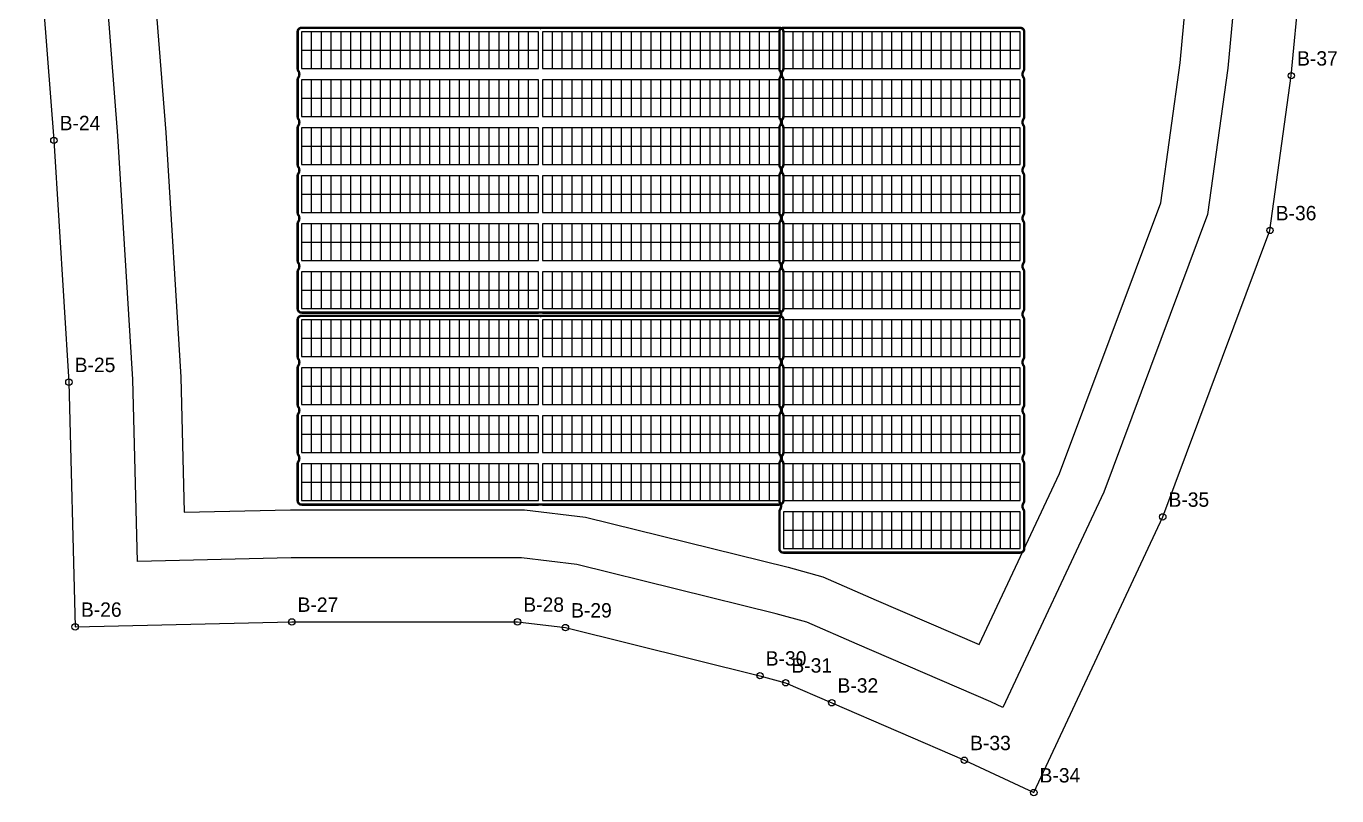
# Model space of a CAD drawing. Header units: metres. Extents: x 534950 to 535747, y 2266404 to 2267123.
# Drawn here: x 535023.5 to 535187.3, y 2266512.7 to 2266608.9 of the extents above; entities that cross this region are included whole.
import ezdxf
from ezdxf.enums import TextEntityAlignment as Align

# ---------------------------------------------------------------- set-up
doc = ezdxf.new("R2010")
doc.units = ezdxf.units.M
for name, color, linetype in [('BOUNDARY', 7, 'Continuous'), ('BOUNDARY_POINTS', 7, 'Continuous'), ('GROUP_BOUNDARY', 1, 'Continuous'), ('MODULES', 5, 'Continuous'), ('PV_TABLES', 3, 'Continuous'), ('SERVICE_ROAD', 1, 'Continuous')]:
    doc.layers.add(name, color=color, linetype=linetype)

# ---------------------------------------------------------------- blocks, each defined once
blk = doc.blocks.new('PV_TABLE_2x24')
at = {"layer": 'MODULES'}
for p, q in [((1.23333, 0), (1.23333, 4.6)), ((2.46666, 0), (2.46666, 4.6)), ((3.69999, 0), (3.69999, 4.6)), ((4.93332, 0), (4.93332, 4.6)), ((6.16665, 0), (6.16665, 4.6)), ((7.39998, 0), (7.39998, 4.6)), ((8.63331, 0), (8.63331, 4.6)), ((9.86664, 0), (9.86664, 4.6)), ((11.09997, 0), (11.09997, 4.6)), ((12.3333, 0), (12.3333, 4.6)), ((13.56663, 0), (13.56663, 4.6)), ((14.79996, 0), (14.79996, 4.6)), ((16.03329, 0), (16.03329, 4.6)), ((17.26662, 0), (17.26662, 4.6)), ((18.49995, 0), (18.49995, 4.6)), ((19.73328, 0), (19.73328, 4.6)), ((20.96661, 0), (20.96661, 4.6)), ((22.19994, 0), (22.19994, 4.6)), ((23.43327, 0), (23.43327, 4.6)), ((24.6666, 0), (24.6666, 4.6)), ((25.89993, 0), (25.89993, 4.6)), ((27.13326, 0), (27.13326, 4.6)), ((28.36659, 0), (28.36659, 4.6)), ((0, 2.3), (29.59992, 2.3))]:
    blk.add_line(p, q, dxfattribs=at)
blk.add_lwpolyline([(0, 0), (29.59992, 0), (29.59992, 4.6), (0, 4.6)], close=True, dxfattribs=at)

msp = doc.modelspace()

# ---------------------------------------------------------------- linework, layer by layer
at = {"layer": 'BOUNDARY'}
msp.add_lwpolyline([(535028.55, 2266722.68), (535023.63, 2266702.99), (535023.68, 2266678.84), (535023.52, 2266648.41), (535025.27, 2266616.77), (535026.98, 2266594.66), (535028.86, 2266564.43), (535029.64, 2266533.84), (535056.71, 2266534.46), (535084.92, 2266534.47), (535090.9, 2266533.75), (535115.21, 2266527.74), (535118.42, 2266526.86), (535124.18, 2266524.36), (535140.75, 2266517.17), (535149.43, 2266513.13), (535165.54, 2266547.59), (535178.94, 2266583.4), (535181.61, 2266602.74), (535183.66, 2266624.59), (535184.9, 2266651.96), (535183.39, 2266674.29), (535183.21, 2266681.49), (535181.63, 2266728.1)], dxfattribs=at)
at = {"layer": 'BOUNDARY_POINTS'}
for centre in [(535181.61, 2266602.74), (535026.98, 2266594.66), (535178.94, 2266583.4), (535028.86, 2266564.43), (535165.54, 2266547.59), (535029.64, 2266533.84), (535056.71, 2266534.46), (535084.92, 2266534.47), (535090.9, 2266533.75), (535115.21, 2266527.74), (535118.42, 2266526.86), (535124.18, 2266524.36), (535140.75, 2266517.17), (535149.43, 2266513.13)]:
    msp.add_circle(centre, 0.4, dxfattribs=at)
at = {"layer": 'GROUP_BOUNDARY', "color": 1, "lineweight": 211, "true_color": 0xdc143c, "const_width": 0.3}
for points in [[(535057.54, 2266578.54), (535057.58, 2266578.6), (535057.61, 2266578.67), (535057.63, 2266578.74), (535057.64, 2266578.81), (535057.65, 2266578.89), (535057.65, 2266578.96), (535057.64, 2266579.03), (535057.63, 2266579.11), (535057.61, 2266579.18), (535057.58, 2266579.24), (535057.54, 2266579.31), (535057.54, 2266579.32), (535057.5, 2266579.39), (535057.47, 2266579.43), (535057.46, 2266579.48), (535057.45, 2266579.53), (535057.44, 2266579.57), (535057.44, 2266579.64), (535057.44, 2266584.2), (535057.44, 2266584.27), (535057.45, 2266584.32), (535057.46, 2266584.37), (535057.47, 2266584.41), (535057.5, 2266584.46), (535057.54, 2266584.53), (535057.54, 2266584.54), (535057.58, 2266584.6), (535057.61, 2266584.67), (535057.63, 2266584.74), (535057.64, 2266584.81), (535057.65, 2266584.89), (535057.65, 2266584.96), (535057.64, 2266585.04), (535057.63, 2266585.11), (535057.61, 2266585.18), (535057.58, 2266585.25), (535057.54, 2266585.31), (535057.49, 2266585.39), (535057.47, 2266585.43), (535057.46, 2266585.48), (535057.45, 2266585.53), (535057.44, 2266585.57), (535057.44, 2266585.64), (535057.44, 2266590.2), (535057.44, 2266590.27), (535057.45, 2266590.32), (535057.46, 2266590.37), (535057.47, 2266590.41), (535057.5, 2266590.46), (535057.54, 2266590.53), (535057.54, 2266590.54), (535057.58, 2266590.6), (535057.61, 2266590.67), (535057.63, 2266590.74), (535057.64, 2266590.81), (535057.65, 2266590.89), (535057.65, 2266590.96), (535057.64, 2266591.04), (535057.63, 2266591.11), (535057.61, 2266591.18), (535057.58, 2266591.25), (535057.54, 2266591.31), (535057.49, 2266591.39), (535057.47, 2266591.43), (535057.46, 2266591.48), (535057.45, 2266591.53), (535057.44, 2266591.57), (535057.44, 2266591.64), (535057.44, 2266596.2), (535057.44, 2266596.27), (535057.45, 2266596.32), (535057.46, 2266596.37), (535057.47, 2266596.41), (535057.5, 2266596.46), (535057.54, 2266596.53), (535057.54, 2266596.54), (535057.58, 2266596.6), (535057.61, 2266596.67), (535057.63, 2266596.74), (535057.64, 2266596.81), (535057.65, 2266596.89), (535057.65, 2266596.96), (535057.64, 2266597.04), (535057.63, 2266597.11), (535057.61, 2266597.18), (535057.58, 2266597.25), (535057.54, 2266597.31), (535057.49, 2266597.39), (535057.47, 2266597.43), (535057.46, 2266597.48), (535057.45, 2266597.53), (535057.44, 2266597.57), (535057.44, 2266597.64), (535057.44, 2266602.2), (535057.44, 2266602.27), (535057.45, 2266602.32), (535057.46, 2266602.37), (535057.47, 2266602.41), (535057.5, 2266602.46), (535057.54, 2266602.53), (535057.54, 2266602.54), (535057.58, 2266602.6), (535057.61, 2266602.67), (535057.63, 2266602.74), (535057.64, 2266602.81), (535057.65, 2266602.89), (535057.65, 2266602.96), (535057.64, 2266603.04), (535057.63, 2266603.11), (535057.61, 2266603.18), (535057.58, 2266603.25), (535057.54, 2266603.31), (535057.49, 2266603.39), (535057.47, 2266603.43), (535057.46, 2266603.48), (535057.45, 2266603.53), (535057.44, 2266603.57), (535057.44, 2266603.64), (535057.44, 2266608.2), (535057.44, 2266608.27), (535057.45, 2266608.32), (535057.46, 2266608.37), (535057.47, 2266608.41), (535057.5, 2266608.46), (535057.52, 2266608.5), (535057.55, 2266608.54), (535057.58, 2266608.58), (535057.62, 2266608.61), (535057.66, 2266608.64), (535057.7, 2266608.66), (535057.74, 2266608.68), (535057.79, 2266608.7), (535057.84, 2266608.71), (535057.89, 2266608.72), (535057.95, 2266608.72), (535087.52, 2266608.72), (535087.58, 2266608.72), (535087.66, 2266608.71), (535087.68, 2266608.71), (535087.75, 2266608.7), (535087.83, 2266608.7), (535087.9, 2266608.71), (535087.99, 2266608.72), (535088.05, 2266608.72), (535117.62, 2266608.72), (535117.68, 2266608.72), (535117.73, 2266608.71), (535117.78, 2266608.7), (535117.83, 2266608.68), (535117.87, 2266608.66), (535117.91, 2266608.64), (535117.95, 2266608.61), (535117.99, 2266608.58), (535118.02, 2266608.54), (535118.05, 2266608.5), (535118.08, 2266608.46), (535118.1, 2266608.41), (535118.11, 2266608.37), (535118.13, 2266608.32), (535118.13, 2266608.27), (535118.14, 2266608.2), (535118.14, 2266603.64), (535118.13, 2266603.57), (535118.13, 2266603.53), (535118.11, 2266603.48), (535118.1, 2266603.43), (535118.08, 2266603.39), (535118.04, 2266603.32), (535118.03, 2266603.31), (535117.99, 2266603.24), (535117.96, 2266603.17), (535117.94, 2266603.1), (535117.93, 2266603.03), (535117.92, 2266602.96), (535117.92, 2266602.88), (535117.93, 2266602.81), (535117.94, 2266602.74), (535117.97, 2266602.67), (535117.99, 2266602.6), (535118.03, 2266602.53), (535118.08, 2266602.46), (535118.1, 2266602.41), (535118.11, 2266602.37), (535118.13, 2266602.32), (535118.13, 2266602.27), (535118.14, 2266602.2), (535118.14, 2266597.64), (535118.13, 2266597.57), (535118.13, 2266597.53), (535118.11, 2266597.48), (535118.1, 2266597.43), (535118.08, 2266597.39), (535118.04, 2266597.32), (535118.03, 2266597.31), (535117.99, 2266597.24), (535117.96, 2266597.17), (535117.94, 2266597.1), (535117.93, 2266597.03), (535117.92, 2266596.96), (535117.92, 2266596.88), (535117.93, 2266596.81), (535117.94, 2266596.74), (535117.97, 2266596.67), (535117.99, 2266596.6), (535118.03, 2266596.53), (535118.08, 2266596.46), (535118.1, 2266596.41), (535118.11, 2266596.37), (535118.13, 2266596.32), (535118.13, 2266596.27), (535118.14, 2266596.2), (535118.14, 2266591.64), (535118.13, 2266591.57), (535118.13, 2266591.53), (535118.11, 2266591.48), (535118.1, 2266591.43), (535118.08, 2266591.39), (535118.04, 2266591.32), (535118.03, 2266591.31), (535117.99, 2266591.24), (535117.96, 2266591.17), (535117.94, 2266591.1), (535117.93, 2266591.03), (535117.92, 2266590.96), (535117.92, 2266590.88), (535117.93, 2266590.81), (535117.94, 2266590.74), (535117.97, 2266590.67), (535117.99, 2266590.6), (535118.03, 2266590.53), (535118.08, 2266590.46), (535118.1, 2266590.41), (535118.11, 2266590.37), (535118.13, 2266590.32), (535118.13, 2266590.27), (535118.14, 2266590.2), (535118.14, 2266585.64), (535118.13, 2266585.57), (535118.13, 2266585.53), (535118.11, 2266585.48), (535118.1, 2266585.43), (535118.08, 2266585.39), (535118.04, 2266585.32), (535118.03, 2266585.31), (535117.99, 2266585.24), (535117.96, 2266585.17), (535117.94, 2266585.1), (535117.93, 2266585.03), (535117.92, 2266584.96), (535117.92, 2266584.88), (535117.93, 2266584.81), (535117.94, 2266584.74), (535117.97, 2266584.67), (535117.99, 2266584.6), (535118.03, 2266584.53), (535118.08, 2266584.46), (535118.1, 2266584.41), (535118.11, 2266584.37), (535118.13, 2266584.32), (535118.13, 2266584.27), (535118.14, 2266584.2), (535118.14, 2266579.64), (535118.13, 2266579.57), (535118.13, 2266579.53), (535118.11, 2266579.48), (535118.1, 2266579.43), (535118.08, 2266579.39), (535118.04, 2266579.32), (535118.03, 2266579.31), (535117.99, 2266579.24), (535117.96, 2266579.17), (535117.94, 2266579.1), (535117.93, 2266579.03), (535117.92, 2266578.96), (535117.92, 2266578.88), (535117.93, 2266578.81), (535117.94, 2266578.74), (535117.97, 2266578.67), (535117.99, 2266578.6), (535118.03, 2266578.53), (535118.08, 2266578.46), (535118.1, 2266578.41), (535118.11, 2266578.37), (535118.13, 2266578.32), (535118.13, 2266578.27), (535118.14, 2266578.2), (535118.14, 2266573.64), (535118.13, 2266573.57), (535118.13, 2266573.53), (535118.11, 2266573.48), (535118.1, 2266573.43), (535118.08, 2266573.39), (535118.05, 2266573.35), (535118.02, 2266573.31), (535117.99, 2266573.27), (535117.95, 2266573.24), (535117.91, 2266573.21), (535117.87, 2266573.18), (535117.83, 2266573.16), (535117.78, 2266573.15), (535117.73, 2266573.13), (535117.68, 2266573.13), (535117.62, 2266573.12), (535088.05, 2266573.12), (535087.99, 2266573.13), (535087.91, 2266573.14), (535087.89, 2266573.14), (535087.82, 2266573.15), (535087.75, 2266573.15), (535087.67, 2266573.14), (535087.58, 2266573.13), (535087.52, 2266573.12), (535057.95, 2266573.12), (535057.89, 2266573.13), (535057.84, 2266573.13), (535057.79, 2266573.15), (535057.74, 2266573.16), (535057.7, 2266573.18), (535057.66, 2266573.21), (535057.62, 2266573.24), (535057.58, 2266573.27), (535057.55, 2266573.31), (535057.52, 2266573.35), (535057.5, 2266573.39), (535057.47, 2266573.43), (535057.46, 2266573.48), (535057.45, 2266573.53), (535057.44, 2266573.57), (535057.44, 2266573.64), (535057.44, 2266578.2), (535057.44, 2266578.27), (535057.45, 2266578.32), (535057.46, 2266578.37), (535057.47, 2266578.41), (535057.5, 2266578.46), (535057.54, 2266578.53), (535057.54, 2266578.54)], [(535057.54, 2266554.54), (535057.58, 2266554.6), (535057.61, 2266554.67), (535057.63, 2266554.74), (535057.64, 2266554.81), (535057.65, 2266554.89), (535057.65, 2266554.96), (535057.64, 2266555.03), (535057.63, 2266555.11), (535057.61, 2266555.18), (535057.58, 2266555.24), (535057.54, 2266555.31), (535057.54, 2266555.32), (535057.5, 2266555.39), (535057.47, 2266555.43), (535057.46, 2266555.48), (535057.45, 2266555.53), (535057.44, 2266555.57), (535057.44, 2266555.64), (535057.44, 2266560.2), (535057.44, 2266560.27), (535057.45, 2266560.32), (535057.46, 2266560.37), (535057.47, 2266560.41), (535057.5, 2266560.46), (535057.54, 2266560.53), (535057.54, 2266560.54), (535057.58, 2266560.6), (535057.61, 2266560.67), (535057.63, 2266560.74), (535057.64, 2266560.81), (535057.65, 2266560.89), (535057.65, 2266560.96), (535057.64, 2266561.04), (535057.63, 2266561.11), (535057.61, 2266561.18), (535057.58, 2266561.25), (535057.54, 2266561.31), (535057.49, 2266561.39), (535057.47, 2266561.43), (535057.46, 2266561.48), (535057.45, 2266561.53), (535057.44, 2266561.57), (535057.44, 2266561.64), (535057.44, 2266566.2), (535057.44, 2266566.27), (535057.45, 2266566.32), (535057.46, 2266566.37), (535057.47, 2266566.41), (535057.5, 2266566.46), (535057.54, 2266566.53), (535057.54, 2266566.54), (535057.58, 2266566.6), (535057.61, 2266566.67), (535057.63, 2266566.74), (535057.64, 2266566.81), (535057.65, 2266566.89), (535057.65, 2266566.96), (535057.64, 2266567.04), (535057.63, 2266567.11), (535057.61, 2266567.18), (535057.58, 2266567.25), (535057.54, 2266567.31), (535057.49, 2266567.39), (535057.47, 2266567.43), (535057.46, 2266567.48), (535057.45, 2266567.53), (535057.44, 2266567.57), (535057.44, 2266567.64), (535057.44, 2266572.2), (535057.44, 2266572.27), (535057.45, 2266572.32), (535057.46, 2266572.37), (535057.47, 2266572.41), (535057.5, 2266572.46), (535057.52, 2266572.5), (535057.55, 2266572.54), (535057.58, 2266572.58), (535057.62, 2266572.61), (535057.66, 2266572.64), (535057.7, 2266572.66), (535057.74, 2266572.68), (535057.79, 2266572.7), (535057.84, 2266572.71), (535057.89, 2266572.72), (535057.95, 2266572.72), (535087.52, 2266572.72), (535087.58, 2266572.72), (535087.66, 2266572.71), (535087.68, 2266572.71), (535087.75, 2266572.7), (535087.83, 2266572.7), (535087.9, 2266572.71), (535087.99, 2266572.72), (535088.05, 2266572.72), (535117.62, 2266572.72), (535117.68, 2266572.72), (535117.73, 2266572.71), (535117.78, 2266572.7), (535117.83, 2266572.68), (535117.87, 2266572.66), (535117.91, 2266572.64), (535117.95, 2266572.61), (535117.99, 2266572.58), (535118.02, 2266572.54), (535118.05, 2266572.5), (535118.08, 2266572.46), (535118.1, 2266572.41), (535118.11, 2266572.37), (535118.13, 2266572.32), (535118.13, 2266572.27), (535118.14, 2266572.2), (535118.14, 2266567.64), (535118.13, 2266567.57), (535118.13, 2266567.53), (535118.11, 2266567.48), (535118.1, 2266567.43), (535118.08, 2266567.39), (535118.04, 2266567.32), (535118.03, 2266567.31), (535117.99, 2266567.24), (535117.96, 2266567.17), (535117.94, 2266567.1), (535117.93, 2266567.03), (535117.92, 2266566.96), (535117.92, 2266566.88), (535117.93, 2266566.81), (535117.94, 2266566.74), (535117.97, 2266566.67), (535117.99, 2266566.6), (535118.03, 2266566.53), (535118.08, 2266566.46), (535118.1, 2266566.41), (535118.11, 2266566.37), (535118.13, 2266566.32), (535118.13, 2266566.27), (535118.14, 2266566.2), (535118.14, 2266561.64), (535118.13, 2266561.57), (535118.13, 2266561.53), (535118.11, 2266561.48), (535118.1, 2266561.43), (535118.08, 2266561.39), (535118.04, 2266561.32), (535118.03, 2266561.31), (535117.99, 2266561.24), (535117.96, 2266561.17), (535117.94, 2266561.1), (535117.93, 2266561.03), (535117.92, 2266560.96), (535117.92, 2266560.88), (535117.93, 2266560.81), (535117.94, 2266560.74), (535117.97, 2266560.67), (535117.99, 2266560.6), (535118.03, 2266560.53), (535118.08, 2266560.46), (535118.1, 2266560.41), (535118.11, 2266560.37), (535118.13, 2266560.32), (535118.13, 2266560.27), (535118.14, 2266560.2), (535118.14, 2266555.64), (535118.13, 2266555.57), (535118.13, 2266555.53), (535118.11, 2266555.48), (535118.1, 2266555.43), (535118.08, 2266555.39), (535118.04, 2266555.32), (535118.03, 2266555.31), (535117.99, 2266555.24), (535117.96, 2266555.17), (535117.94, 2266555.1), (535117.93, 2266555.03), (535117.92, 2266554.96), (535117.92, 2266554.88), (535117.93, 2266554.81), (535117.94, 2266554.74), (535117.97, 2266554.67), (535117.99, 2266554.6), (535118.03, 2266554.53), (535118.08, 2266554.46), (535118.1, 2266554.41), (535118.11, 2266554.37), (535118.13, 2266554.32), (535118.13, 2266554.27), (535118.14, 2266554.2), (535118.14, 2266549.64), (535118.13, 2266549.57), (535118.13, 2266549.53), (535118.11, 2266549.48), (535118.1, 2266549.43), (535118.08, 2266549.39), (535118.05, 2266549.35), (535118.02, 2266549.31), (535117.99, 2266549.27), (535117.95, 2266549.24), (535117.91, 2266549.21), (535117.87, 2266549.18), (535117.83, 2266549.16), (535117.78, 2266549.15), (535117.73, 2266549.13), (535117.68, 2266549.13), (535117.62, 2266549.12), (535088.05, 2266549.12), (535087.99, 2266549.13), (535087.91, 2266549.14), (535087.89, 2266549.14), (535087.82, 2266549.15), (535087.75, 2266549.15), (535087.67, 2266549.14), (535087.58, 2266549.13), (535087.52, 2266549.12), (535057.95, 2266549.12), (535057.89, 2266549.13), (535057.84, 2266549.13), (535057.79, 2266549.15), (535057.74, 2266549.16), (535057.7, 2266549.18), (535057.66, 2266549.21), (535057.62, 2266549.24), (535057.58, 2266549.27), (535057.55, 2266549.31), (535057.52, 2266549.35), (535057.5, 2266549.39), (535057.47, 2266549.43), (535057.46, 2266549.48), (535057.45, 2266549.53), (535057.44, 2266549.57), (535057.44, 2266549.64), (535057.44, 2266554.2), (535057.44, 2266554.27), (535057.45, 2266554.32), (535057.46, 2266554.37), (535057.47, 2266554.41), (535057.5, 2266554.46), (535057.54, 2266554.53), (535057.54, 2266554.54)]]:
    msp.add_lwpolyline(points, close=True, dxfattribs=at)
at = {"layer": 'GROUP_BOUNDARY', "color": 5, "lineweight": 211, "true_color": 0x006ef0, "const_width": 0.3}
msp.add_lwpolyline([(535117.74, 2266548.54), (535117.78, 2266548.6), (535117.81, 2266548.67), (535117.83, 2266548.74), (535117.84, 2266548.81), (535117.85, 2266548.89), (535117.85, 2266548.96), (535117.84, 2266549.03), (535117.83, 2266549.11), (535117.81, 2266549.18), (535117.78, 2266549.24), (535117.74, 2266549.31), (535117.74, 2266549.32), (535117.7, 2266549.39), (535117.67, 2266549.43), (535117.66, 2266549.48), (535117.65, 2266549.53), (535117.64, 2266549.57), (535117.64, 2266549.64), (535117.64, 2266554.2), (535117.64, 2266554.27), (535117.65, 2266554.32), (535117.66, 2266554.37), (535117.67, 2266554.41), (535117.7, 2266554.46), (535117.74, 2266554.53), (535117.74, 2266554.54), (535117.78, 2266554.6), (535117.81, 2266554.67), (535117.83, 2266554.74), (535117.84, 2266554.81), (535117.85, 2266554.89), (535117.85, 2266554.96), (535117.84, 2266555.04), (535117.83, 2266555.11), (535117.81, 2266555.18), (535117.78, 2266555.25), (535117.74, 2266555.31), (535117.69, 2266555.39), (535117.67, 2266555.43), (535117.66, 2266555.48), (535117.65, 2266555.53), (535117.64, 2266555.57), (535117.64, 2266555.64), (535117.64, 2266560.2), (535117.64, 2266560.27), (535117.65, 2266560.32), (535117.66, 2266560.37), (535117.67, 2266560.41), (535117.7, 2266560.46), (535117.74, 2266560.53), (535117.74, 2266560.54), (535117.78, 2266560.6), (535117.81, 2266560.67), (535117.83, 2266560.74), (535117.84, 2266560.81), (535117.85, 2266560.89), (535117.85, 2266560.96), (535117.84, 2266561.04), (535117.83, 2266561.11), (535117.81, 2266561.18), (535117.78, 2266561.25), (535117.74, 2266561.31), (535117.69, 2266561.39), (535117.67, 2266561.43), (535117.66, 2266561.48), (535117.65, 2266561.53), (535117.64, 2266561.57), (535117.64, 2266561.64), (535117.64, 2266566.2), (535117.64, 2266566.27), (535117.65, 2266566.32), (535117.66, 2266566.37), (535117.67, 2266566.41), (535117.7, 2266566.46), (535117.74, 2266566.53), (535117.74, 2266566.54), (535117.78, 2266566.6), (535117.81, 2266566.67), (535117.83, 2266566.74), (535117.84, 2266566.81), (535117.85, 2266566.89), (535117.85, 2266566.96), (535117.84, 2266567.04), (535117.83, 2266567.11), (535117.81, 2266567.18), (535117.78, 2266567.25), (535117.74, 2266567.31), (535117.69, 2266567.39), (535117.67, 2266567.43), (535117.66, 2266567.48), (535117.65, 2266567.53), (535117.64, 2266567.57), (535117.64, 2266567.64), (535117.64, 2266572.2), (535117.64, 2266572.27), (535117.65, 2266572.32), (535117.66, 2266572.37), (535117.67, 2266572.41), (535117.7, 2266572.46), (535117.74, 2266572.53), (535117.74, 2266572.54), (535117.78, 2266572.6), (535117.81, 2266572.67), (535117.83, 2266572.74), (535117.84, 2266572.81), (535117.85, 2266572.89), (535117.85, 2266572.96), (535117.84, 2266573.04), (535117.83, 2266573.11), (535117.81, 2266573.18), (535117.78, 2266573.25), (535117.74, 2266573.31), (535117.69, 2266573.39), (535117.67, 2266573.43), (535117.66, 2266573.48), (535117.65, 2266573.53), (535117.64, 2266573.57), (535117.64, 2266573.64), (535117.64, 2266578.2), (535117.64, 2266578.27), (535117.65, 2266578.32), (535117.66, 2266578.37), (535117.67, 2266578.41), (535117.7, 2266578.46), (535117.74, 2266578.53), (535117.74, 2266578.54), (535117.78, 2266578.6), (535117.81, 2266578.67), (535117.83, 2266578.74), (535117.84, 2266578.81), (535117.85, 2266578.89), (535117.85, 2266578.96), (535117.84, 2266579.04), (535117.83, 2266579.11), (535117.81, 2266579.18), (535117.78, 2266579.25), (535117.74, 2266579.31), (535117.69, 2266579.39), (535117.67, 2266579.43), (535117.66, 2266579.48), (535117.65, 2266579.53), (535117.64, 2266579.57), (535117.64, 2266579.64), (535117.64, 2266584.2), (535117.64, 2266584.27), (535117.65, 2266584.32), (535117.66, 2266584.37), (535117.67, 2266584.41), (535117.7, 2266584.46), (535117.74, 2266584.53), (535117.74, 2266584.54), (535117.78, 2266584.6), (535117.81, 2266584.67), (535117.83, 2266584.74), (535117.84, 2266584.81), (535117.85, 2266584.89), (535117.85, 2266584.96), (535117.84, 2266585.04), (535117.83, 2266585.11), (535117.81, 2266585.18), (535117.78, 2266585.25), (535117.74, 2266585.31), (535117.69, 2266585.39), (535117.67, 2266585.43), (535117.66, 2266585.48), (535117.65, 2266585.53), (535117.64, 2266585.57), (535117.64, 2266585.64), (535117.64, 2266590.2), (535117.64, 2266590.27), (535117.65, 2266590.32), (535117.66, 2266590.37), (535117.67, 2266590.41), (535117.7, 2266590.46), (535117.74, 2266590.53), (535117.74, 2266590.54), (535117.78, 2266590.6), (535117.81, 2266590.67), (535117.83, 2266590.74), (535117.84, 2266590.81), (535117.85, 2266590.89), (535117.85, 2266590.96), (535117.84, 2266591.04), (535117.83, 2266591.11), (535117.81, 2266591.18), (535117.78, 2266591.25), (535117.74, 2266591.31), (535117.69, 2266591.39), (535117.67, 2266591.43), (535117.66, 2266591.48), (535117.65, 2266591.53), (535117.64, 2266591.57), (535117.64, 2266591.64), (535117.64, 2266596.2), (535117.64, 2266596.27), (535117.65, 2266596.32), (535117.66, 2266596.37), (535117.67, 2266596.41), (535117.7, 2266596.46), (535117.74, 2266596.53), (535117.74, 2266596.54), (535117.78, 2266596.6), (535117.81, 2266596.67), (535117.83, 2266596.74), (535117.84, 2266596.81), (535117.85, 2266596.89), (535117.85, 2266596.96), (535117.84, 2266597.04), (535117.83, 2266597.11), (535117.81, 2266597.18), (535117.78, 2266597.25), (535117.74, 2266597.31), (535117.69, 2266597.39), (535117.67, 2266597.43), (535117.66, 2266597.48), (535117.65, 2266597.53), (535117.64, 2266597.57), (535117.64, 2266597.64), (535117.64, 2266602.2), (535117.64, 2266602.27), (535117.65, 2266602.32), (535117.66, 2266602.37), (535117.67, 2266602.41), (535117.7, 2266602.46), (535117.74, 2266602.53), (535117.74, 2266602.54), (535117.78, 2266602.6), (535117.81, 2266602.67), (535117.83, 2266602.74), (535117.84, 2266602.81), (535117.85, 2266602.89), (535117.85, 2266602.96), (535117.84, 2266603.04), (535117.83, 2266603.11), (535117.81, 2266603.18), (535117.78, 2266603.25), (535117.74, 2266603.31), (535117.69, 2266603.39), (535117.67, 2266603.43), (535117.66, 2266603.48), (535117.65, 2266603.53), (535117.64, 2266603.57), (535117.64, 2266603.64), (535117.64, 2266608.2), (535117.64, 2266608.27), (535117.65, 2266608.32), (535117.66, 2266608.37), (535117.67, 2266608.41), (535117.7, 2266608.46), (535117.72, 2266608.5), (535117.75, 2266608.54), (535117.78, 2266608.58), (535117.82, 2266608.61), (535117.86, 2266608.64), (535117.9, 2266608.66), (535117.94, 2266608.68), (535117.99, 2266608.7), (535118.04, 2266608.71), (535118.09, 2266608.72), (535118.15, 2266608.72), (535147.72, 2266608.72), (535147.78, 2266608.72), (535147.83, 2266608.71), (535147.88, 2266608.7), (535147.93, 2266608.68), (535147.97, 2266608.66), (535148.01, 2266608.64), (535148.05, 2266608.61), (535148.09, 2266608.58), (535148.12, 2266608.54), (535148.15, 2266608.5), (535148.18, 2266608.46), (535148.2, 2266608.41), (535148.21, 2266608.37), (535148.23, 2266608.32), (535148.23, 2266608.27), (535148.24, 2266608.2), (535148.24, 2266603.64), (535148.23, 2266603.57), (535148.23, 2266603.53), (535148.21, 2266603.48), (535148.2, 2266603.43), (535148.18, 2266603.39), (535148.14, 2266603.32), (535148.13, 2266603.31), (535148.09, 2266603.24), (535148.06, 2266603.17), (535148.04, 2266603.1), (535148.03, 2266603.03), (535148.02, 2266602.96), (535148.02, 2266602.88), (535148.03, 2266602.81), (535148.04, 2266602.74), (535148.07, 2266602.67), (535148.09, 2266602.6), (535148.13, 2266602.53), (535148.18, 2266602.46), (535148.2, 2266602.41), (535148.21, 2266602.37), (535148.23, 2266602.32), (535148.23, 2266602.27), (535148.24, 2266602.2), (535148.24, 2266597.64), (535148.23, 2266597.57), (535148.23, 2266597.53), (535148.21, 2266597.48), (535148.2, 2266597.43), (535148.18, 2266597.39), (535148.14, 2266597.32), (535148.13, 2266597.31), (535148.09, 2266597.24), (535148.06, 2266597.17), (535148.04, 2266597.1), (535148.03, 2266597.03), (535148.02, 2266596.96), (535148.02, 2266596.88), (535148.03, 2266596.81), (535148.04, 2266596.74), (535148.07, 2266596.67), (535148.09, 2266596.6), (535148.13, 2266596.53), (535148.18, 2266596.46), (535148.2, 2266596.41), (535148.21, 2266596.37), (535148.23, 2266596.32), (535148.23, 2266596.27), (535148.24, 2266596.2), (535148.24, 2266591.64), (535148.23, 2266591.57), (535148.23, 2266591.53), (535148.21, 2266591.48), (535148.2, 2266591.43), (535148.18, 2266591.39), (535148.14, 2266591.32), (535148.13, 2266591.31), (535148.09, 2266591.24), (535148.06, 2266591.17), (535148.04, 2266591.1), (535148.03, 2266591.03), (535148.02, 2266590.96), (535148.02, 2266590.88), (535148.03, 2266590.81), (535148.04, 2266590.74), (535148.07, 2266590.67), (535148.09, 2266590.6), (535148.13, 2266590.53), (535148.18, 2266590.46), (535148.2, 2266590.41), (535148.21, 2266590.37), (535148.23, 2266590.32), (535148.23, 2266590.27), (535148.24, 2266590.2), (535148.24, 2266585.64), (535148.23, 2266585.57), (535148.23, 2266585.53), (535148.21, 2266585.48), (535148.2, 2266585.43), (535148.18, 2266585.39), (535148.14, 2266585.32), (535148.13, 2266585.31), (535148.09, 2266585.24), (535148.06, 2266585.17), (535148.04, 2266585.1), (535148.03, 2266585.03), (535148.02, 2266584.96), (535148.02, 2266584.88), (535148.03, 2266584.81), (535148.04, 2266584.74), (535148.07, 2266584.67), (535148.09, 2266584.6), (535148.13, 2266584.53), (535148.18, 2266584.46), (535148.2, 2266584.41), (535148.21, 2266584.37), (535148.23, 2266584.32), (535148.23, 2266584.27), (535148.24, 2266584.2), (535148.24, 2266579.64), (535148.23, 2266579.57), (535148.23, 2266579.53), (535148.21, 2266579.48), (535148.2, 2266579.43), (535148.18, 2266579.39), (535148.14, 2266579.32), (535148.13, 2266579.31), (535148.09, 2266579.24), (535148.06, 2266579.17), (535148.04, 2266579.1), (535148.03, 2266579.03), (535148.02, 2266578.96), (535148.02, 2266578.88), (535148.03, 2266578.81), (535148.04, 2266578.74), (535148.07, 2266578.67), (535148.09, 2266578.6), (535148.13, 2266578.53), (535148.18, 2266578.46), (535148.2, 2266578.41), (535148.21, 2266578.37), (535148.23, 2266578.32), (535148.23, 2266578.27), (535148.24, 2266578.2), (535148.24, 2266573.64), (535148.23, 2266573.57), (535148.23, 2266573.53), (535148.21, 2266573.48), (535148.2, 2266573.43), (535148.18, 2266573.39), (535148.14, 2266573.32), (535148.13, 2266573.31), (535148.09, 2266573.24), (535148.06, 2266573.17), (535148.04, 2266573.1), (535148.03, 2266573.03), (535148.02, 2266572.96), (535148.02, 2266572.88), (535148.03, 2266572.81), (535148.04, 2266572.74), (535148.07, 2266572.67), (535148.09, 2266572.6), (535148.13, 2266572.53), (535148.18, 2266572.46), (535148.2, 2266572.41), (535148.21, 2266572.37), (535148.23, 2266572.32), (535148.23, 2266572.27), (535148.24, 2266572.2), (535148.24, 2266567.64), (535148.23, 2266567.57), (535148.23, 2266567.53), (535148.21, 2266567.48), (535148.2, 2266567.43), (535148.18, 2266567.39), (535148.14, 2266567.32), (535148.13, 2266567.31), (535148.09, 2266567.24), (535148.06, 2266567.17), (535148.04, 2266567.1), (535148.03, 2266567.03), (535148.02, 2266566.96), (535148.02, 2266566.88), (535148.03, 2266566.81), (535148.04, 2266566.74), (535148.07, 2266566.67), (535148.09, 2266566.6), (535148.13, 2266566.53), (535148.18, 2266566.46), (535148.2, 2266566.41), (535148.21, 2266566.37), (535148.23, 2266566.32), (535148.23, 2266566.27), (535148.24, 2266566.2), (535148.24, 2266561.64), (535148.23, 2266561.57), (535148.23, 2266561.53), (535148.21, 2266561.48), (535148.2, 2266561.43), (535148.18, 2266561.39), (535148.14, 2266561.32), (535148.13, 2266561.31), (535148.09, 2266561.24), (535148.06, 2266561.17), (535148.04, 2266561.1), (535148.03, 2266561.03), (535148.02, 2266560.96), (535148.02, 2266560.88), (535148.03, 2266560.81), (535148.04, 2266560.74), (535148.07, 2266560.67), (535148.09, 2266560.6), (535148.13, 2266560.53), (535148.18, 2266560.46), (535148.2, 2266560.41), (535148.21, 2266560.37), (535148.23, 2266560.32), (535148.23, 2266560.27), (535148.24, 2266560.2), (535148.24, 2266555.64), (535148.23, 2266555.57), (535148.23, 2266555.53), (535148.21, 2266555.48), (535148.2, 2266555.43), (535148.18, 2266555.39), (535148.14, 2266555.32), (535148.13, 2266555.31), (535148.09, 2266555.24), (535148.06, 2266555.17), (535148.04, 2266555.1), (535148.03, 2266555.03), (535148.02, 2266554.96), (535148.02, 2266554.88), (535148.03, 2266554.81), (535148.04, 2266554.74), (535148.07, 2266554.67), (535148.09, 2266554.6), (535148.13, 2266554.53), (535148.18, 2266554.46), (535148.2, 2266554.41), (535148.21, 2266554.37), (535148.23, 2266554.32), (535148.23, 2266554.27), (535148.24, 2266554.2), (535148.24, 2266549.64), (535148.23, 2266549.57), (535148.23, 2266549.53), (535148.21, 2266549.48), (535148.2, 2266549.43), (535148.18, 2266549.39), (535148.14, 2266549.32), (535148.13, 2266549.31), (535148.09, 2266549.24), (535148.06, 2266549.17), (535148.04, 2266549.1), (535148.03, 2266549.03), (535148.02, 2266548.96), (535148.02, 2266548.88), (535148.03, 2266548.81), (535148.04, 2266548.74), (535148.07, 2266548.67), (535148.09, 2266548.6), (535148.13, 2266548.53), (535148.18, 2266548.46), (535148.2, 2266548.41), (535148.21, 2266548.37), (535148.23, 2266548.32), (535148.23, 2266548.27), (535148.24, 2266548.2), (535148.24, 2266543.64), (535148.23, 2266543.57), (535148.23, 2266543.53), (535148.21, 2266543.48), (535148.2, 2266543.43), (535148.18, 2266543.39), (535148.15, 2266543.35), (535148.12, 2266543.31), (535148.09, 2266543.27), (535148.05, 2266543.24), (535148.01, 2266543.21), (535147.97, 2266543.18), (535147.93, 2266543.16), (535147.88, 2266543.15), (535147.83, 2266543.13), (535147.78, 2266543.13), (535147.72, 2266543.12), (535118.15, 2266543.12), (535118.09, 2266543.13), (535118.04, 2266543.13), (535117.99, 2266543.15), (535117.94, 2266543.16), (535117.9, 2266543.18), (535117.86, 2266543.21), (535117.82, 2266543.24), (535117.78, 2266543.27), (535117.75, 2266543.31), (535117.72, 2266543.35), (535117.7, 2266543.39), (535117.67, 2266543.43), (535117.66, 2266543.48), (535117.65, 2266543.53), (535117.64, 2266543.57), (535117.64, 2266543.64), (535117.64, 2266548.2), (535117.64, 2266548.27), (535117.65, 2266548.32), (535117.66, 2266548.37), (535117.67, 2266548.41), (535117.7, 2266548.46), (535117.74, 2266548.53), (535117.74, 2266548.54)], close=True, dxfattribs=at)
at = {"layer": 'SERVICE_ROAD'}
for points in [[(535173.64, 2266727.57), (535175.22, 2266681.26), (535175.39, 2266673.92), (535176.89, 2266651.87), (535175.67, 2266625.15), (535173.66, 2266603.66), (535171.14, 2266585.38), (535158.16, 2266550.69), (535145.57, 2266523.76), (535144.04, 2266524.47), (535127.37, 2266531.7), (535121.08, 2266534.43), (535117.23, 2266535.48), (535092.34, 2266541.63), (535085.4, 2266542.47), (535056.62, 2266542.46), (535037.43, 2266542.02), (535036.85, 2266564.78), (535034.96, 2266595.21), (535033.25, 2266617.3), (535031.52, 2266648.61), (535031.68, 2266678.83), (535031.63, 2266702.01), (535036.71, 2266722.36)], [(535042.84, 2266722.12), (535037.63, 2266701.28), (535037.68, 2266678.82), (535037.52, 2266648.76), (535039.24, 2266617.7), (535040.95, 2266595.63), (535042.84, 2266565.04), (535043.28, 2266548.16), (535056.55, 2266548.46), (535085.77, 2266548.47), (535093.42, 2266547.54), (535118.74, 2266541.29), (535123.08, 2266540.1), (535129.75, 2266537.2), (535142.62, 2266531.62), (535152.62, 2266553.02), (535152.62, 2266553.02), (535165.29, 2266586.86), (535167.7, 2266604.35), (535169.69, 2266625.56), (535170.88, 2266651.8), (535169.4, 2266673.65), (535169.22, 2266681.08), (535167.65, 2266727.17)]]:
    msp.add_lwpolyline(points, dxfattribs=at)

# ---------------------------------------------------------------- block references
at = {"layer": 'PV_TABLES'}
for p in [(535057.94, 2266603.62), (535088.04, 2266603.62), (535118.14, 2266603.62), (535057.94, 2266597.62), (535088.04, 2266597.62), (535118.14, 2266597.62), (535057.94, 2266591.62), (535088.04, 2266591.62), (535118.14, 2266591.62), (535057.94, 2266585.62), (535088.04, 2266585.62), (535118.14, 2266585.62), (535057.94, 2266579.62), (535088.04, 2266579.62), (535118.14, 2266579.62), (535057.94, 2266573.62), (535088.04, 2266573.62), (535118.14, 2266573.62), (535057.94, 2266567.62), (535088.04, 2266567.62), (535118.14, 2266567.62), (535057.94, 2266561.62), (535088.04, 2266561.62), (535118.14, 2266561.62), (535057.94, 2266555.62), (535088.04, 2266555.62), (535118.14, 2266555.62), (535057.94, 2266549.62), (535088.04, 2266549.62), (535118.14, 2266549.62), (535118.14, 2266543.62)]:
    msp.add_blockref('PV_TABLE_2x24', p, dxfattribs=at)

# ---------------------------------------------------------------- texts
at = {"layer": 'BOUNDARY_POINTS'}
for s, p in [('B-37', (535182.33, 2266603.46)), ('B-24', (535027.7, 2266595.38)), ('B-36', (535179.66, 2266584.12)), ('B-25', (535029.58, 2266565.15)), ('B-35', (535166.26, 2266548.31)), ('B-26', (535030.36, 2266534.56)), ('B-27', (535057.43, 2266535.18)), ('B-28', (535085.64, 2266535.19)), ('B-29', (535091.61, 2266534.47)), ('B-30', (535115.93, 2266528.46)), ('B-31', (535119.14, 2266527.58)), ('B-32', (535124.9, 2266525.08)), ('B-33', (535141.47, 2266517.89)), ('B-34', (535150.15, 2266513.85))]:
    msp.add_text(s, height=1.8, dxfattribs=at).set_placement(p, align=Align.BOTTOM_LEFT)

doc.saveas('drawing.dxf')
